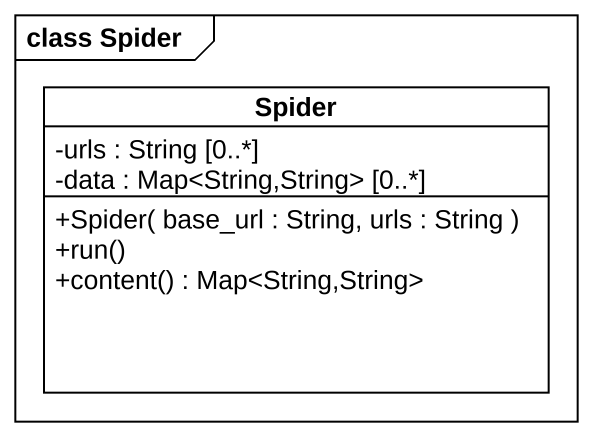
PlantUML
@startuml
mainframe class Spider
hide circle
hide empty members
skinparam classAttributeIconSize 0
class Spider {
  -urls : String [0..*]
  -data : Map<String,String> [0..*]
  +Spider( base_url : String, urls : String )
  +run()
  +content() : Map<String,String>
}
@enduml
